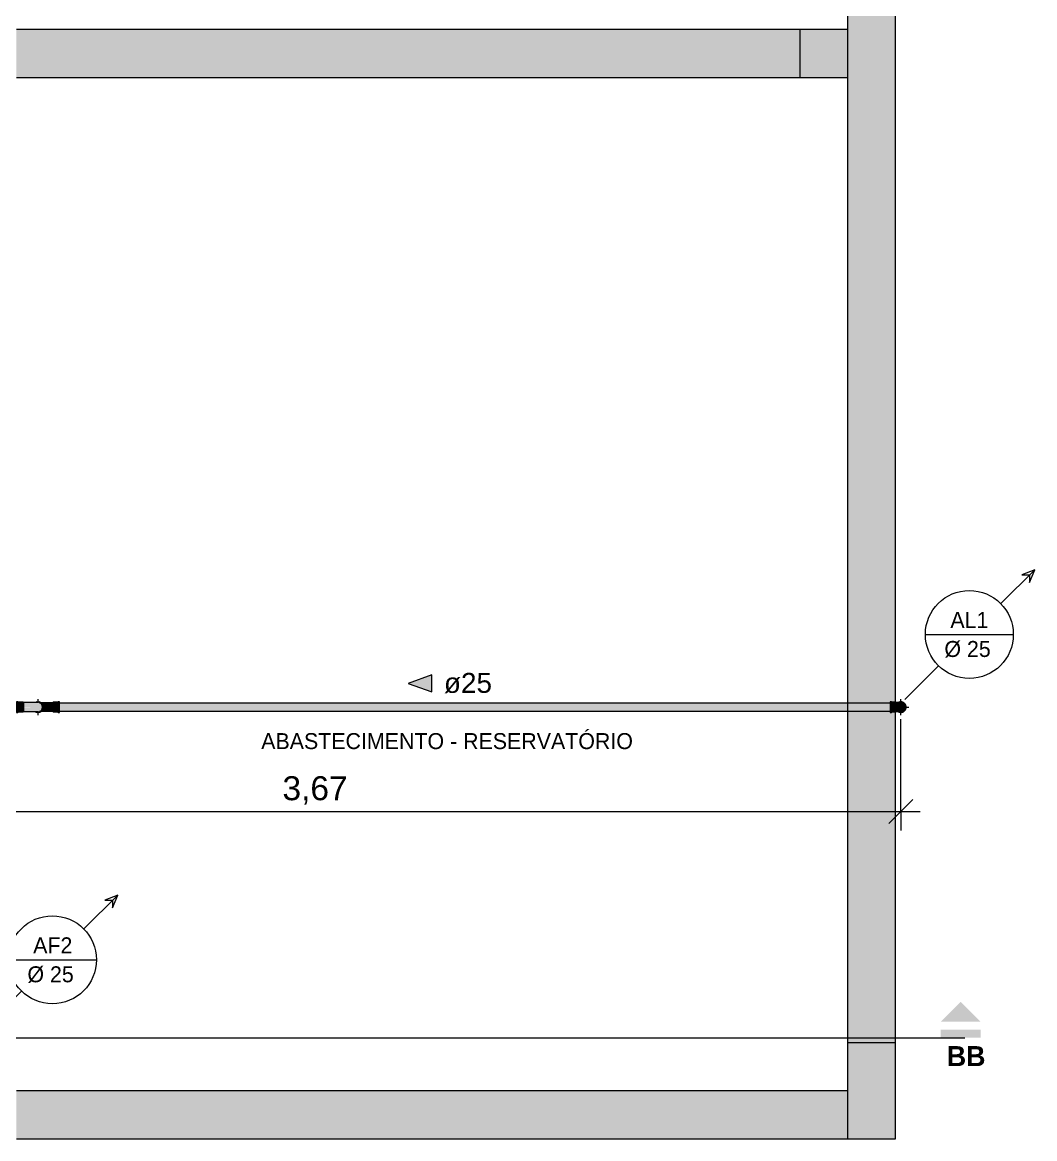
# Model space of a CAD drawing. Header units: metres. Extents: x 34 to 87, y -2.3 to 19.3.
# Drawn here: x 41.351 to 44.518, y 0 to 3.492 of the extents above; entities that cross this region are included whole.
import ezdxf

# ---------------------------------------------------------------- set-up
doc = ezdxf.new("R2010")
doc.units = ezdxf.units.M
for name, color, linetype, lineweight in [('A-ANNO-DIMS', 7, 'Continuous', 5), ('A-ANNO-DIMS-25', 7, 'Continuous', 5), ('A-ANNO-NOTE', 7, 'Continuous', 5), ('A-COLS', 7, 'Continuous', 5), ('G-ANNO-SYMB', 7, 'Continuous', 5), ('G-ANNO-TEXT', 7, 'Continuous', 5), ('P-PIPE', 7, 'Continuous', 5), ('P-PIPE-CNTR', 7, 'Continuous', 5), ('P-PIPE-IDEN', 7, 'Continuous', 5), ('S-BEAM', 7, 'Continuous', 5)]:
    doc.layers.add(name, color=color, linetype=linetype, lineweight=lineweight)
doc.styles.add('Arial', font='arial.ttf', dxfattribs={"height": 0.0625})
doc.styles.add('Arial_1', font='arial.ttf', dxfattribs={"height": 0.075})
doc.styles.add('Century Gothic', font='GOTHIC.TTF', dxfattribs={"height": 0.05})
doc.styles.add('Century Gothic_B', font='GOTHICB.TTF', dxfattribs={"height": 0.0625})
doc.dimstyles.new('Diagonal_-_2_mm_Arial_-_PRETO', dxfattribs={"dimscale": 0.3048, "dimtxt": 0.076519, "dimasz": 0.246063, "dimexe": 0.19685, "dimexo": 0.123031, "dimgap": 0.04101, "dimtad": 1, "dimrnd": 0.01, "dimzin": 0, "dimdsep": 46, "dimtxsty": 'Arial_1', "dimblk1": 'OBLIQUE', "dimblk2": 'OBLIQUE', "dimsah": 1, "dimcen": 0.09, "dimdle": 0.19685, "dimazin": 0, "dimtfac": 1, "dimtdec": 4, "dimtix": 1, "dimtmove": 0, "dimatfit": 3, "dimfxl": 1, "dimtvp": 1, "dimtolj": 1, "dimtzin": 0, "dimarcsym": 2})

# ---------------------------------------------------------------- blocks, each defined once
blk = doc.blocks.new('IFC_ifc-1-COBERTA 1')
at = {"layer": 'A-COLS', "true_color": 0x373737}
for points in [[(43.8326, 3.32), (43.9326, 3.32), (43.9326, 3.47), (43.7826, 3.47), (43.7826, 3.32)], [(44.0826, 0), (44.0826, 0.3), (43.9326, 0.3), (43.9326, 0)]]:
    blk.add_hatch(color=250, dxfattribs=at).paths.add_polyline_path(points)
at = {"layer": 'S-BEAM', "true_color": 0x767657}
h = blk.add_hatch(color=47, dxfattribs=at)
h.paths.add_polyline_path([(44.0826, 0.3), (44.0826, 1.3349), (44.0708, 1.3349), (44.0696, 1.3338), (44.0656, 1.3338), (44.0656, 1.3375), (43.9326, 1.3375), (43.9326, 0.3)])
h.paths.add_polyline_path([(44.0656, 1.3625), (44.0656, 1.3665), (44.0699, 1.3659), (44.071, 1.3649), (44.0826, 1.3653), (44.0826, 4.67), (43.9326, 4.67), (43.9326, 1.3625), (44.0584, 1.3625)])
for points in [[(43.7826, 3.32), (43.7826, 3.47), (41.3326, 3.47), (41.3326, 3.32), (41.7371, 3.32)], [(41.3326, 0), (43.9326, 0), (43.9326, 0.15), (41.3326, 0.15)]]:
    blk.add_hatch(color=47, dxfattribs=at).paths.add_polyline_path(points)
at = {"layer": 'A-COLS', "color": 253, "lineweight": 18, "true_color": 0xaaaaaa}
for p, q in [((43.7826, 3.47), (43.7826, 3.32)), ((43.9326, 3.47), (43.7826, 3.47)), ((43.7826, 3.32), (43.9326, 3.32)), ((44.0826, 0.3), (43.9326, 0.3)), ((43.9326, 0.3), (43.9326, 0)), ((44.0826, 0), (44.0826, 0.3)), ((43.9326, 0), (44.0826, 0))]:
    blk.add_line(p, q, dxfattribs=at)
at = {"layer": 'S-BEAM', "color": 253, "lineweight": 18, "true_color": 0xaaaaaa}
for p, q in [((43.9326, 4.67), (43.9326, 0.3)), ((44.0826, 0.3), (44.0826, 4.67)), ((43.7826, 3.47), (41.3326, 3.47)), ((43.7826, 3.47), (43.7826, 3.32)), ((41.3326, 3.32), (43.7826, 3.32)), ((44.0826, 0.3), (43.9326, 0.3)), ((43.9326, 0.15), (41.3326, 0.15)), ((43.9326, 0.15), (43.9326, 0)), ((41.3326, 0), (43.9326, 0))]:
    blk.add_line(p, q, dxfattribs=at)
blk = doc.blocks.new('AF_Soldavel_Curva 45_90 - Standard-V1-COBERTA 1')
at = {"layer": 'P-PIPE', "true_color": 0x69503c}
for points in [[(41.3366, 1.35), (41.3366, 1.3662), (41.3326, 1.3662), (41.3326, 1.35)], [(41.3366, 1.35), (41.338, 1.3502), (41.3378, 1.3651), (41.3366, 1.3662), (41.3366, 1.3503)], [(41.338, 1.35), (41.353, 1.35), (41.353, 1.3649), (41.338, 1.3649), (41.338, 1.3502)], [(41.3541, 1.35), (41.3539, 1.364), (41.353, 1.3649), (41.353, 1.35)], [(41.3965, 1.35), (41.414, 1.35), (41.4129, 1.3553), (41.4105, 1.3593), (41.4065, 1.3623), (41.4019, 1.3639), (41.3968, 1.364), (41.3601, 1.3639), (41.3541, 1.3638), (41.3541, 1.35), (41.3917, 1.35)], [(41.4151, 1.35), (41.4165, 1.35), (41.4155, 1.3556), (41.4121, 1.3611), (41.4076, 1.3645), (41.4026, 1.3662), (41.3966, 1.3661), (41.3915, 1.364), (41.3953, 1.3641), (41.3976, 1.3649), (41.4029, 1.3648), (41.4077, 1.363), (41.412, 1.359), (41.4143, 1.3548), (41.4149, 1.351)], [(41.4147, 1.35), (41.4151, 1.35), (41.4142, 1.3552), (41.4116, 1.3597), (41.407, 1.3633), (41.4024, 1.3649), (41.3974, 1.3649), (41.3951, 1.364), (41.4026, 1.3638), (41.4076, 1.3617), (41.4109, 1.3588), (41.4132, 1.3548), (41.414, 1.35)], [(41.3326, 1.3335), (41.3366, 1.3338), (41.3366, 1.35), (41.3326, 1.35), (41.3326, 1.3338)], [(41.3366, 1.3338), (41.338, 1.3351), (41.338, 1.35), (41.3366, 1.35), (41.3366, 1.3341)], [(41.338, 1.3351), (41.353, 1.3351), (41.353, 1.35), (41.338, 1.35), (41.338, 1.3357)], [(41.353, 1.3351), (41.3541, 1.3362), (41.3541, 1.35), (41.353, 1.35), (41.353, 1.336)], [(41.3894, 1.336), (41.4026, 1.3362), (41.4079, 1.3386), (41.4112, 1.3417), (41.4133, 1.3457), (41.414, 1.35), (41.3541, 1.3498), (41.3541, 1.3362), (41.3892, 1.336)], [(41.3971, 1.3338), (41.4033, 1.3339), (41.4089, 1.3362), (41.4129, 1.3398), (41.4155, 1.3444), (41.4163, 1.35), (41.4151, 1.35), (41.4141, 1.3446), (41.411, 1.3398), (41.407, 1.3367), (41.4024, 1.3351), (41.3968, 1.3354), (41.3944, 1.336), (41.3918, 1.3357), (41.3968, 1.3339)], [(41.4026, 1.3351), (41.4076, 1.3369), (41.412, 1.341), (41.4143, 1.3452), (41.4151, 1.35), (41.414, 1.35), (41.4128, 1.3445), (41.4105, 1.3407), (41.4063, 1.3376), (41.4014, 1.3361), (41.3968, 1.336), (41.3957, 1.3357), (41.3976, 1.3351), (41.4024, 1.3351)]]:
    blk.add_hatch(color=27, dxfattribs=at).paths.add_polyline_path(points)
at = {"layer": 'P-PIPE'}
for p, q in [((41.3366, 1.3665), (41.3326, 1.3665)), ((41.3326, 1.3665), (41.3326, 1.35)), ((41.338, 1.3651), (41.3366, 1.3665)), ((41.3366, 1.3665), (41.3366, 1.35)), ((41.353, 1.3651), (41.338, 1.3651)), ((41.338, 1.3651), (41.338, 1.35)), ((41.3541, 1.364), (41.353, 1.3651)), ((41.353, 1.3651), (41.353, 1.35)), ((41.3541, 1.364), (41.3541, 1.3623)), ((41.3541, 1.3622), (41.3541, 1.35)), ((41.3326, 1.35), (41.3326, 1.3335)), ((41.3326, 1.3335), (41.3366, 1.3335)), ((41.3366, 1.35), (41.3366, 1.3335)), ((41.3366, 1.3335), (41.338, 1.3349)), ((41.338, 1.35), (41.338, 1.3349)), ((41.338, 1.3349), (41.353, 1.3349)), ((41.353, 1.35), (41.353, 1.3349)), ((41.353, 1.3349), (41.3541, 1.336)), ((41.3541, 1.35), (41.3541, 1.336))]:
    blk.add_line(p, q, dxfattribs=at)
at = {"layer": 'P-PIPE', "flags": 128}
for points in [[(41.4, 1.364), (41.398, 1.364), (41.3923, 1.364), (41.3833, 1.364), (41.3718, 1.364), (41.3588, 1.364), (41.3541, 1.364)], [(41.3541, 1.336), (41.3674, 1.336), (41.3795, 1.336), (41.3895, 1.336), (41.3964, 1.336), (41.3998, 1.336), (41.4, 1.336)]]:
    blk.add_lwpolyline(points, dxfattribs=at)
at = {"layer": 'P-PIPE'}
for radius, start, end in [(0.0165, 0, 121.3885), (0.0165, 101.9728, 121.4586), (0.0151, 0, 109.4082), (0.0165, 83.3047, 96.6826), (0.014, 86.9627, 92.31), (0.0165, 41.9697, 78.018), (0.014, 0, 70), (0.0165, 238.6115, 0), (0.0165, 238.5414, 258.0272), (0.0151, 250.5918, 0), (0.0165, 263.3174, 276.6953), (0.014, 267.69, 273.0373), (0.0165, 281.982, 318.0303), (0.014, 290, 0), (0.0165, 23.3004, 36.6783), (0.0165, 323.3217, 336.6996), (0.0165, 0, 18.0137), (0.0165, 341.9863, 0)]:
    blk.add_arc((41.4, 1.35), radius, start, end, dxfattribs=at)
blk = doc.blocks.new('AF_Soldavel_Curva 45_90 - Standard-V2-COBERTA 1')
at = {"layer": 'P-PIPE', "true_color": 0x69503c}
h = blk.add_hatch(color=27, dxfattribs=at)
h.paths.add_polyline_path([(41.4, 1.3335), (41.4, 1.3338), (41.4, 1.3335)])
h.paths.add_polyline_path([(41.4034, 1.3339), (41.4051, 1.3344), (41.4042, 1.3342)])
h.paths.add_polyline_path([(41.4131, 1.3402), (41.4146, 1.3426), (41.414, 1.3418)])
h.paths.add_polyline_path([(41.4156, 1.3449), (41.4161, 1.3468), (41.4157, 1.3457)])
h.paths.add_polyline_path([(41.415, 1.3565), (41.4141, 1.3585), (41.4142, 1.3579), (41.4147, 1.3571)])
h.paths.add_polyline_path([(41.4122, 1.361), (41.4109, 1.3623), (41.4121, 1.3611)])
h.paths.add_polyline_path([(41.4019, 1.3662), (41.3996, 1.3665), (41.4002, 1.3662), (41.4012, 1.3662)])
for points in [[(41.4183, 1.35), (41.4459, 1.35), (41.4459, 1.3638), (41.4197, 1.364), (41.4088, 1.3638), (41.4126, 1.3606), (41.4158, 1.3546), (41.4161, 1.3532), (41.4165, 1.35)], [(41.447, 1.35), (41.4469, 1.3648), (41.4459, 1.3638), (41.4459, 1.35), (41.4469, 1.35)], [(41.447, 1.35), (41.462, 1.35), (41.462, 1.3649), (41.447, 1.3649), (41.447, 1.35)], [(41.462, 1.35), (41.4634, 1.35), (41.4634, 1.3662), (41.462, 1.3649), (41.462, 1.3528)], [(41.4634, 1.35), (41.4674, 1.35), (41.4674, 1.3665), (41.4634, 1.3662), (41.4634, 1.3505)], [(41.4168, 1.336), (41.4459, 1.3362), (41.4459, 1.35), (41.4165, 1.35), (41.4155, 1.3444), (41.4118, 1.3385), (41.4108, 1.3377), (41.4088, 1.336), (41.4158, 1.336)], [(41.447, 1.3351), (41.4469, 1.35), (41.4459, 1.35), (41.4461, 1.336), (41.4469, 1.3352)], [(41.447, 1.3351), (41.462, 1.3351), (41.462, 1.35), (41.447, 1.35), (41.447, 1.3357)], [(41.4634, 1.3338), (41.4634, 1.35), (41.462, 1.35), (41.4622, 1.3349), (41.4631, 1.3341)], [(41.4674, 1.3335), (41.4674, 1.35), (41.4634, 1.35), (41.4634, 1.3338)]]:
    blk.add_hatch(color=27, dxfattribs=at).paths.add_polyline_path(points)
at = {"layer": 'P-PIPE'}
for p, q in [((41.447, 1.3651), (41.4459, 1.364)), ((41.4459, 1.364), (41.4459, 1.3623)), ((41.4459, 1.3622), (41.4459, 1.35)), ((41.462, 1.3651), (41.447, 1.3651)), ((41.447, 1.3651), (41.447, 1.35)), ((41.4634, 1.3665), (41.462, 1.3651)), ((41.462, 1.3651), (41.462, 1.35)), ((41.4674, 1.3665), (41.4634, 1.3665)), ((41.4634, 1.3665), (41.4634, 1.35)), ((41.4674, 1.35), (41.4674, 1.3665)), ((41.4459, 1.35), (41.4459, 1.336)), ((41.4459, 1.336), (41.447, 1.3349)), ((41.447, 1.35), (41.447, 1.3349)), ((41.447, 1.3349), (41.462, 1.3349)), ((41.462, 1.35), (41.462, 1.3349)), ((41.462, 1.3349), (41.4634, 1.3335)), ((41.4634, 1.35), (41.4634, 1.3335)), ((41.4634, 1.3335), (41.4674, 1.3335)), ((41.4674, 1.3335), (41.4674, 1.35))]:
    blk.add_line(p, q, dxfattribs=at)
at = {"layer": 'P-PIPE', "flags": 128}
for points in [[(41.4086, 1.364), (41.4167, 1.364), (41.4282, 1.364), (41.4412, 1.364), (41.4459, 1.364)], [(41.4459, 1.336), (41.4326, 1.336), (41.4205, 1.336), (41.4105, 1.336), (41.4086, 1.336)]]:
    blk.add_lwpolyline(points, dxfattribs=at)
at = {"layer": 'P-PIPE'}
for start, end in [(101.9728, 121.4586), (83.3047, 96.6826), (41.9697, 78.018), (238.5414, 258.0272), (263.3174, 276.6953), (281.982, 318.0303), (23.3004, 36.6783), (323.3217, 336.6996), (0, 18.0137), (341.9863, 0)]:
    blk.add_arc((41.4, 1.35), 0.0165, start, end, dxfattribs=at)
blk = doc.blocks.new('Joelho 45_90 - Agua Fria_Soldavel - MEP - Tigre - Standard-3630534-COBERTA 1')
at = {"layer": 'P-PIPE', "true_color": 0x69503c}
for points in [[(44.0696, 1.35), (44.0696, 1.3662), (44.0656, 1.3662), (44.0656, 1.35)], [(44.0696, 1.35), (44.071, 1.35), (44.0708, 1.3651), (44.0696, 1.3662), (44.0696, 1.35)], [(44.0791, 1.35), (44.0837, 1.35), (44.0837, 1.3651), (44.071, 1.3646), (44.071, 1.35)], [(44.0837, 1.35), (44.0848, 1.35), (44.0848, 1.364), (44.0837, 1.3649), (44.0837, 1.3507)], [(44.1101, 1.35), (44.1132, 1.35), (44.1123, 1.3546), (44.1107, 1.3578), (44.1082, 1.3606), (44.1055, 1.3624), (44.1019, 1.3637), (44.0952, 1.364), (44.087, 1.364), (44.0848, 1.364), (44.0848, 1.35), (44.1094, 1.35)], [(44.1156, 1.35), (44.1142, 1.3563), (44.1113, 1.361), (44.1067, 1.3645), (44.1017, 1.3662), (44.0955, 1.366), (44.0905, 1.364), (44.094, 1.3641), (44.0965, 1.3649), (44.103, 1.3646), (44.1074, 1.3625), (44.1107, 1.3597), (44.1137, 1.3539), (44.1142, 1.35), (44.1155, 1.35)], [(44.1142, 1.35), (44.1137, 1.3539), (44.112, 1.3578), (44.109, 1.3613), (44.1061, 1.3633), (44.1028, 1.3646), (44.0982, 1.365), (44.0945, 1.3643), (44.094, 1.3639), (44.0984, 1.3639), (44.0999, 1.3639), (44.1035, 1.3633), (44.1067, 1.3618), (44.1092, 1.3597), (44.1117, 1.3561), (44.1127, 1.3535), (44.1132, 1.35), (44.1142, 1.35)], [(44.0656, 1.3335), (44.0696, 1.3338), (44.0696, 1.35), (44.0656, 1.35), (44.0656, 1.3338)], [(44.0696, 1.3338), (44.071, 1.3354), (44.071, 1.35), (44.0696, 1.35), (44.0696, 1.3341)], [(44.0837, 1.3349), (44.0837, 1.35), (44.071, 1.35), (44.071, 1.3351)], [(44.0837, 1.3349), (44.0848, 1.3363), (44.0848, 1.35), (44.0837, 1.35), (44.0837, 1.3351)], [(44.0848, 1.336), (44.1001, 1.3361), (44.1035, 1.3367), (44.1062, 1.3379), (44.1092, 1.3403), (44.1117, 1.3439), (44.1128, 1.3472), (44.1132, 1.35), (44.0848, 1.35), (44.0848, 1.336)], [(44.0963, 1.3338), (44.1024, 1.3339), (44.1077, 1.336), (44.1121, 1.3401), (44.1146, 1.3444), (44.1155, 1.35), (44.1142, 1.3497), (44.1133, 1.3448), (44.1098, 1.3393), (44.1061, 1.3367), (44.1017, 1.3351), (44.0952, 1.3354), (44.0931, 1.3361), (44.0909, 1.3357), (44.0955, 1.334)], [(44.0991, 1.3349), (44.103, 1.3354), (44.1072, 1.3374), (44.1104, 1.3401), (44.1126, 1.3433), (44.1137, 1.3464), (44.1142, 1.35), (44.1132, 1.35), (44.1123, 1.3454), (44.1106, 1.3421), (44.1084, 1.3396), (44.1055, 1.3376), (44.1019, 1.3363), (44.0959, 1.336), (44.0943, 1.3358), (44.0959, 1.3353), (44.0981, 1.335)]]:
    blk.add_hatch(color=27, dxfattribs=at).paths.add_polyline_path(points)
at = {"layer": 'P-PIPE'}
for p, q in [((44.0696, 1.3665), (44.0656, 1.3665)), ((44.0656, 1.3665), (44.0656, 1.35)), ((44.071, 1.3651), (44.0696, 1.3665)), ((44.0696, 1.3665), (44.0696, 1.35)), ((44.0837, 1.3651), (44.071, 1.3651)), ((44.071, 1.3651), (44.071, 1.35)), ((44.0848, 1.364), (44.0837, 1.3651)), ((44.0837, 1.3651), (44.0837, 1.35)), ((44.0837, 1.35), (44.0837, 1.3651)), ((44.0848, 1.3623), (44.0848, 1.364)), ((44.0848, 1.364), (44.0848, 1.3623)), ((44.0848, 1.35), (44.0848, 1.3622)), ((44.0848, 1.3622), (44.0848, 1.35)), ((44.0656, 1.35), (44.0656, 1.3335)), ((44.0656, 1.3335), (44.0696, 1.3335)), ((44.0696, 1.35), (44.0696, 1.3335)), ((44.0696, 1.3335), (44.071, 1.3349)), ((44.071, 1.35), (44.071, 1.3349)), ((44.071, 1.3349), (44.0837, 1.3349)), ((44.0837, 1.35), (44.0837, 1.3349)), ((44.0837, 1.3349), (44.0837, 1.35)), ((44.0837, 1.3349), (44.0848, 1.336)), ((44.0848, 1.336), (44.0848, 1.35)), ((44.0848, 1.35), (44.0848, 1.336))]:
    blk.add_line(p, q, dxfattribs=at)
at = {"layer": 'P-PIPE', "flags": 128}
for points in [[(44.0991, 1.364), (44.0972, 1.364), (44.0919, 1.364), (44.0848, 1.364)], [(44.0848, 1.336), (44.092, 1.336), (44.0972, 1.336), (44.0991, 1.336)]]:
    blk.add_lwpolyline(points, dxfattribs=at)
at = {"layer": 'P-PIPE'}
for radius, start, end in [(0.0165, 0, 121.541), (0.0165, 101.9728, 121.6138), (0.0151, 0, 111.7574), (0.0151, 0, 111.7574), (0.0151, 96.6452, 102.0198), (0.0165, 83.3047, 96.6826), (0.014, 78.6884, 92.9501), (0.014, 78.6884, 92.9501), (0.0151, 77.975, 83.3533), (0.0165, 41.9697, 78.018), (0.014, 45, 75), (0.014, 45, 75), (0.0165, 238.615, 0), (0.0165, 238.545, 258.0272), (0.0151, 248.2611, 0), (0.0151, 248.2611, 0), (0.0151, 257.9802, 263.3548), (0.0165, 263.3174, 276.6953), (0.014, 268.6343, 281.3116), (0.014, 268.6343, 281.3116), (0.0151, 276.6467, 282.025), (0.0165, 281.982, 318.0303), (0.014, 285, 315), (0.014, 285, 315), (0.0151, 36.6457, 42.0216), (0.0151, 317.9784, 323.3543), (0.014, 0, 30), (0.014, 0, 30), (0.014, 330, 0), (0.014, 330, 0), (0.0165, 23.3004, 36.6783), (0.0165, 323.3217, 336.6996), (0.0151, 17.9767, 23.3538), (0.0151, 336.6462, 342.0233), (0.0165, 0, 18.0137), (0.0165, 341.9863, 0)]:
    blk.add_arc((44.0991, 1.35), radius, start, end, dxfattribs=at)
blk = doc.blocks.new('Corte - Padrão-73413-COBERTA 1')
at = {"layer": 'G-ANNO-SYMB'}
for points in [[(0.0005, 0.0045), (0.003, 0.002), (-0.002, 0.002)], [(-0.002, 0.001), (0.003, 0.001), (0.003, 0), (-0.002, 0)]]:
    blk.add_hatch(color=256, dxfattribs=at).paths.add_polyline_path(points)
blk = doc.blocks.new('Marcador de Tubulação Circular Century 2 - Sobe-874581-COBERTA 1')
at = {"layer": 'A-ANNO-NOTE'}
for p, q in [((0.01146, 0.00683), (0.00722, 0.00259)), ((0.01146, 0.00683), (0.00984, 0.00617)), ((0.00984, 0.00617), (0.0108, 0.00617)), ((0.0108, 0.00521), (0.01146, 0.00683)), ((0.0108, 0.00617), (0.0108, 0.00521)), ((-0.00221, -0.00127), (0.00879, -0.00127)), ((-0.00479, -0.00942), (-0.00056, -0.00519))]:
    blk.add_line(p, q, dxfattribs=at)
blk.add_circle((0.00329, -0.00127), 0.0055, dxfattribs=at)
blk = doc.blocks.new('Anotacao_Tuboseta - Fluxo 2-2612755-COBERTA 1')
at = {"layer": 'P-PIPE-IDEN'}
blk.add_hatch(color=256, dxfattribs=at).paths.add_polyline_path([(0, -0.00108), (-0.00297, 0), (0, 0.00108)])
for p, q in [((0, 0.00108), (-0.00297, 0)), ((-0.00297, 0), (0, -0.00108)), ((0, -0.00108), (0, 0.00108))]:
    blk.add_line(p, q, dxfattribs=at)
blk = doc.blocks.new('DIMBLOCK5-COBERTA 1')
at = {"layer": 'A-ANNO-DIMS-25'}
for p, q in [((44.0991, 1.0239), (44.0991, 1.3125)), ((40.3726, 1.0239), (44.1591, 1.0239)), ((40.4326, 1.0239), (40.4326, 1.0394)), ((40.4326, 1.0239), (40.4326, 0.9639)), ((44.0991, 1.0239), (44.0991, 0.9639))]:
    blk.add_line(p, q, dxfattribs=at)
at = {"layer": 'A-ANNO-DIMS-25', "lineweight": 20}
for p, q in [((40.4326, 1.0239), (40.4701, 1.0614)), ((44.0991, 1.0239), (44.1366, 1.0614)), ((40.4326, 1.0239), (40.3951, 0.9864)), ((44.0991, 1.0239), (44.0616, 0.9864))]:
    blk.add_line(p, q, dxfattribs=at)
at = {"layer": 'A-ANNO-DIMS-25', "color": 0, "insert": (42.1646, 1.1338), "char_height": 0.075, "width": 0.242979, "attachment_point": 1, "line_spacing_factor": 0.941778, "style": 'Arial_1'}
blk.add_mtext('3,67', dxfattribs=at)
blk = doc.blocks.new('_Oblique')
at = {"color": 0, "linetype": 'ByBlock', "lineweight": -2}
blk.add_line((-0.5, -0.5), (0.5, 0.5), dxfattribs=at)

msp = doc.modelspace()

# ---------------------------------------------------------------- hatches: boundary and pattern name
at = {"layer": 'P-PIPE', "true_color": 0x00ffff}
for points in [[(41.4798, 1.35), (44.0656, 1.35), (44.0656, 1.3625), (41.4674, 1.3623), (41.4674, 1.35)], [(43.0636, 1.3375), (44.0656, 1.3376), (44.0656, 1.35), (41.4674, 1.35), (41.4674, 1.3375), (41.7371, 1.3375)]]:
    msp.add_hatch(color=4, dxfattribs=at).paths.add_polyline_path(points)

# ---------------------------------------------------------------- linework, layer by layer
at = {"layer": 'G-ANNO-SYMB'}
msp.add_line((39.313, 0.3156), (44.299, 0.3156), dxfattribs=at)
at = {"layer": 'P-PIPE'}
for p, q in [((44.0656, 1.3625), (41.4674, 1.3625)), ((41.4674, 1.3375), (44.0656, 1.3375))]:
    msp.add_line(p, q, dxfattribs=at)
at = {"layer": 'P-PIPE-CNTR'}
for p, q in [((41.4, 1.3649), (41.4, 1.375)), ((44.0991, 1.3651), (44.0991, 1.375)), ((41.4, 1.325), (41.4, 1.3351)), ((41.4151, 1.35), (41.425, 1.35)), ((44.0991, 1.325), (44.0991, 1.3349)), ((44.1142, 1.35), (44.1241, 1.35))]:
    msp.add_line(p, q, dxfattribs=at)

# ---------------------------------------------------------------- block references
at = {"lineweight": 5}
msp.add_blockref('IFC_ifc-1-COBERTA 1', (0, 0), dxfattribs=at)
at = {"layer": 'A-ANNO-NOTE', "xscale": 25, "yscale": 25, "zscale": 25}
for p in [(44.2311, 1.6092), (41.3628, 0.5914)]:
    msp.add_blockref('Marcador de Tubulação Circular Century 2 - Sobe-874581-COBERTA 1', p, dxfattribs=at)
at = {"layer": 'G-ANNO-SYMB', "extrusion": (0, 0, -1), "xscale": 24.99999999999999, "yscale": 24.99999999999999, "zscale": 24.99999999999999}
msp.add_blockref('Corte - Padrão-73413-COBERTA 1', (-44.299, 0.3156), dxfattribs=at)
at = {"layer": 'P-PIPE'}
for name in ['AF_Soldavel_Curva 45_90 - Standard-V1-COBERTA 1', 'AF_Soldavel_Curva 45_90 - Standard-V2-COBERTA 1', 'Joelho 45_90 - Agua Fria_Soldavel - MEP - Tigre - Standard-3630534-COBERTA 1']:
    msp.add_blockref(name, (0, 0), dxfattribs=at)
at = {"layer": 'P-PIPE-IDEN', "xscale": 24.99999999999999, "yscale": 24.99999999999999, "zscale": 24.99999999999999}
msp.add_blockref('Anotacao_Tuboseta - Fluxo 2-2612755-COBERTA 1', (42.6321, 1.4244), dxfattribs=at)

# ---------------------------------------------------------------- texts
at = {"layer": 'A-ANNO-NOTE', "char_height": 0.05, "attachment_point": 1, "style": 'Century Gothic'}
for s, insert, width in [('AL1', (44.2539, 1.6476), 0.146308), ('Ø 25', (44.2352, 1.5569), 0.194409), ('AF2', (41.3848, 0.6298), 0.148312), ('Ø 25', (41.3668, 0.5392), 0.194409)]:
    msp.add_mtext(s, dxfattribs=dict(at, insert=insert, width=width))
at = {"layer": 'G-ANNO-TEXT', "insert": (42.0981, 1.2687), "char_height": 0.05, "width": 1.398945, "attachment_point": 1, "style": 'Century Gothic'}
msp.add_mtext('ABASTECIMENTO - RESERVATÓRIO ', dxfattribs=at)
at = {"layer": 'P-PIPE-IDEN', "insert": (42.6697, 1.4571), "char_height": 0.0625, "width": 0.18038, "attachment_point": 1, "style": 'Arial'}
msp.add_mtext('ø25', dxfattribs=at)

# ---------------------------------------------------------------- dimensions: what is measured, and where the dimension line sits
at = {"layer": 'A-ANNO-DIMS'}
dim = msp.add_linear_dim(base=(44.0991, 1.0239), p1=(40.4326, 1.0769), p2=(44.0991, 1.35), dimstyle='Diagonal_-_2_mm_Arial_-_PRETO', override={"dimpost": '<>', "dimfxl": 3.676655}, dxfattribs=at)
dim.commit()
dim.dimension.update_dxf_attribs({"geometry": 'DIMBLOCK5-COBERTA 1', "text_midpoint": (42.2659, 1.0747)})

# ---------------------------------------------------------------- next in the draw order: texts
at = {"layer": 'G-ANNO-TEXT', "color": 5, "true_color": 0x0000ff, "insert": (44.2429, 0.2895), "char_height": 0.0625, "width": 0.124262, "attachment_point": 1, "style": 'Century Gothic_B', "bg_fill": 3, "box_fill_scale": 1.25, "bg_fill_color": 256, "bg_fill_true_color": 13158600, "bg_fill_transparency": 0}
msp.add_mtext('BB', dxfattribs=at)

doc.saveas('drawing.dxf')
